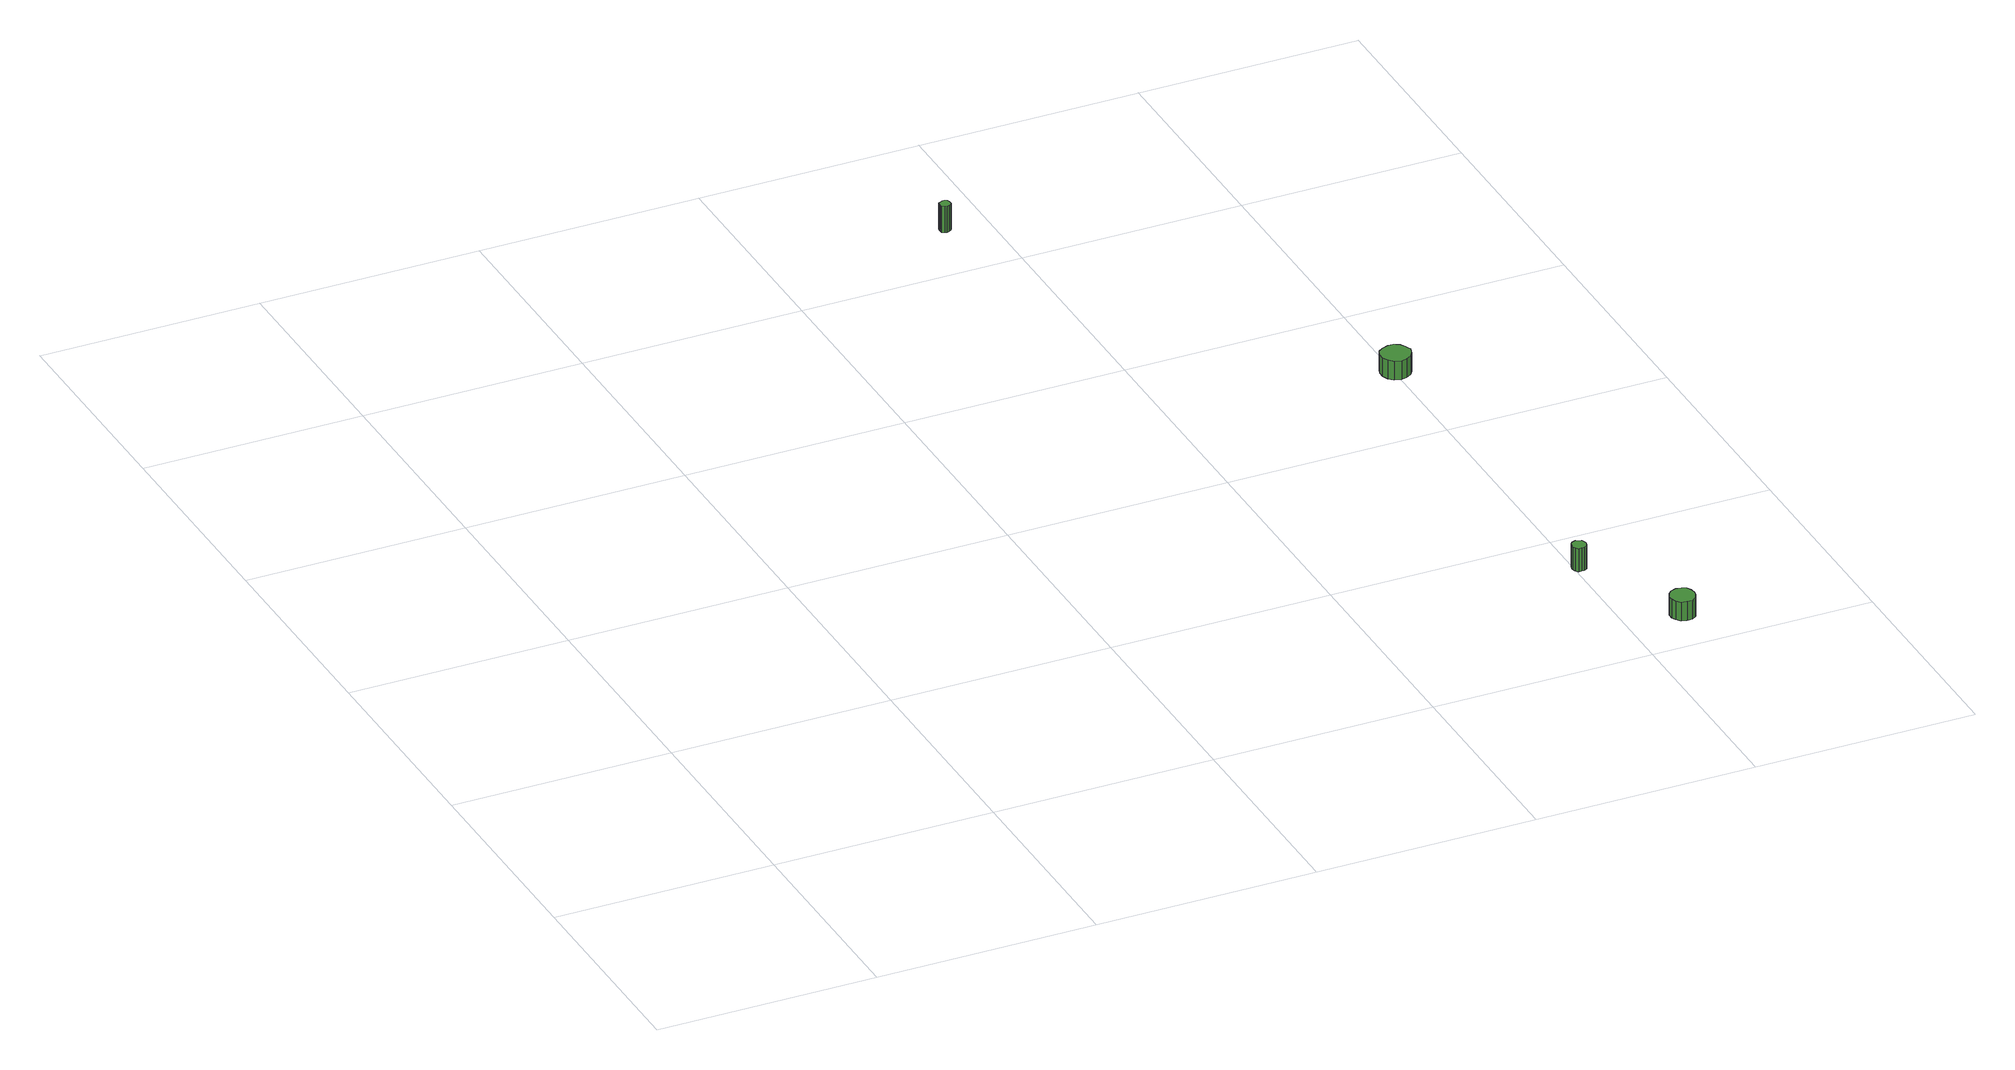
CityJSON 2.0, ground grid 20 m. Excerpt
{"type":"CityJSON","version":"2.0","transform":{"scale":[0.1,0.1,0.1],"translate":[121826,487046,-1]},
"CityObjects":{
"tree1":{"type":"SolitaryVegetationObject","attributes":{"function":"something"}},
"tree2":{"type":"SolitaryVegetationObject","attributes":{"function":"something"}},
"tree3":{"type":"SolitaryVegetationObject","attributes":{"function":"something"}},
"tree4":{"type":"SolitaryVegetationObject","attributes":{"function":"something"},"geometry":[{"type":"MultiSurface","lod":"1","boundaries":[[[0,1,2,3,4,5,6,7,8,9,10,11,12,13,14]],[[15,16,17,18,19,20,21,22,23,24,25,26,27,28,29]],[[0,29,28,1]],[[1,28,27,2]],[[2,27,26,3]],[[3,26,25,4]],[[4,25,24,5]],[[5,24,23,6]],[[6,23,22,7]],[[7,22,21,8]],[[8,21,20,9]],[[9,20,19,10]],[[10,19,18,11]],[[11,18,17,12]],[[12,17,16,13]],[[13,16,15,14]],[[14,15,29,0]]]}]},
"tree5":{"type":"SolitaryVegetationObject","attributes":{"function":"something"},"geometry":[{"type":"MultiSurface","lod":"1","boundaries":[[[30,31,32,33,34,35,36,37,38,39,40,41,42,43,44]],[[45,46,47,48,49,50,51,52,53,54,55,56,57,58,59]],[[30,59,58,31]],[[31,58,57,32]],[[32,57,56,33]],[[33,56,55,34]],[[34,55,54,35]],[[35,54,53,36]],[[36,53,52,37]],[[37,52,51,38]],[[38,51,50,39]],[[39,50,49,40]],[[40,49,48,41]],[[41,48,47,42]],[[42,47,46,43]],[[43,46,45,44]],[[44,45,59,30]]]}]},
"tree6":{"type":"SolitaryVegetationObject","attributes":{"function":"something"},"geometry":[{"type":"MultiSurface","lod":"1","boundaries":[[[60,61,62,63,64,65,66,67,68,69,70,71,72,73,74]],[[75,76,77,78,79,80,81,82,83,84,85,86,87,88,89]],[[60,89,88,61]],[[61,88,87,62]],[[62,87,86,63]],[[63,86,85,64]],[[64,85,84,65]],[[65,84,83,66]],[[66,83,82,67]],[[67,82,81,68]],[[68,81,80,69]],[[69,80,79,70]],[[70,79,78,71]],[[71,78,77,72]],[[72,77,76,73]],[[73,76,75,74]],[[74,75,89,60]]]}]},
"tree7":{"type":"SolitaryVegetationObject","attributes":{"function":"something"}},
"tree8":{"type":"SolitaryVegetationObject","attributes":{"function":"something"}},
"tree9":{"type":"SolitaryVegetationObject","attributes":{"function":"something"}},
"tree10":{"type":"SolitaryVegetationObject","attributes":{"function":"something"},"geometry":[{"type":"MultiSurface","lod":"1","boundaries":[[[90,91,92,93,94,95,96,97,98,99,100,101,102,103,104]],[[105,106,107,108,109,110,111,112,113,114,115,116,117,118,119]],[[90,119,118,91]],[[91,118,117,92]],[[92,117,116,93]],[[93,116,115,94]],[[94,115,114,95]],[[95,114,113,96]],[[96,113,112,97]],[[97,112,111,98]],[[98,111,110,99]],[[99,110,109,100]],[[100,109,108,101]],[[101,108,107,102]],[[102,107,106,103]],[[103,106,105,104]],[[104,105,119,90]]]}]},
"tree11":{"type":"SolitaryVegetationObject","attributes":{"function":"something"}},
"tree12":{"type":"SolitaryVegetationObject","attributes":{"function":"something"}}
},
"vertices":[
[567,868,31],[567,870,31],[566,872,31],[564,873,31],[562,873,31],[560,872,31],[558,871,31],[558,869,31],[558,867,31],[558,865,31],[560,864,31],[562,863,31],[564,864,31],[566,865,31],[567,866,31],[567,866,6],[566,865,6],[564,864,6],[562,863,6],[560,864,6],[558,865,6],[558,867,6],[558,869,6],[558,871,6],[560,872,6],[562,873,6],[564,873,6],[566,872,6],[567,870,6],[567,868,6],
[810,150,30],[809,153,30],[808,155,30],[805,156,30],[803,157,30],[800,156,30],[798,154,30],[797,151,30],[797,149,30],[798,146,30],[800,144,30],[803,144,30],[805,144,30],[808,145,30],[809,147,30],[809,147,8],[808,145,8],[805,144,8],[803,144,8],[800,144,8],[798,146,8],[797,149,8],[797,151,8],[798,154,8],[800,156,8],[803,157,8],[805,156,8],[808,155,8],[809,153,8],[810,150,8],
[860,46,26],[859,51,26],[857,55,26],[853,57,26],[848,58,26],[843,56,26],[840,53,26],[838,49,26],[838,44,26],[840,40,26],[843,36,26],[848,35,26],[853,35,26],[857,38,26],[859,42,26],[859,42,8],[857,38,8],[853,35,8],[848,35,8],[843,36,8],[840,40,8],[838,44,8],[838,49,8],[840,53,8],[843,56,8],[848,58,8],[853,57,8],[857,55,8],[859,51,8],[860,46,8],
[815,502,25],[813,507,25],[810,512,25],[805,515,25],[800,515,25],[794,513,25],[790,510,25],[788,505,25],[788,499,25],[790,494,25],[794,490,25],[800,488,25],[805,489,25],[810,492,25],[813,496,25],[813,496,7],[810,492,7],[805,489,7],[800,488,7],[794,490,7],[790,494,7],[788,499,7],[788,505,7],[790,510,7],[794,513,7],[800,515,7],[805,515,7],[810,512,7],[813,507,7],[815,502,7]
]}
